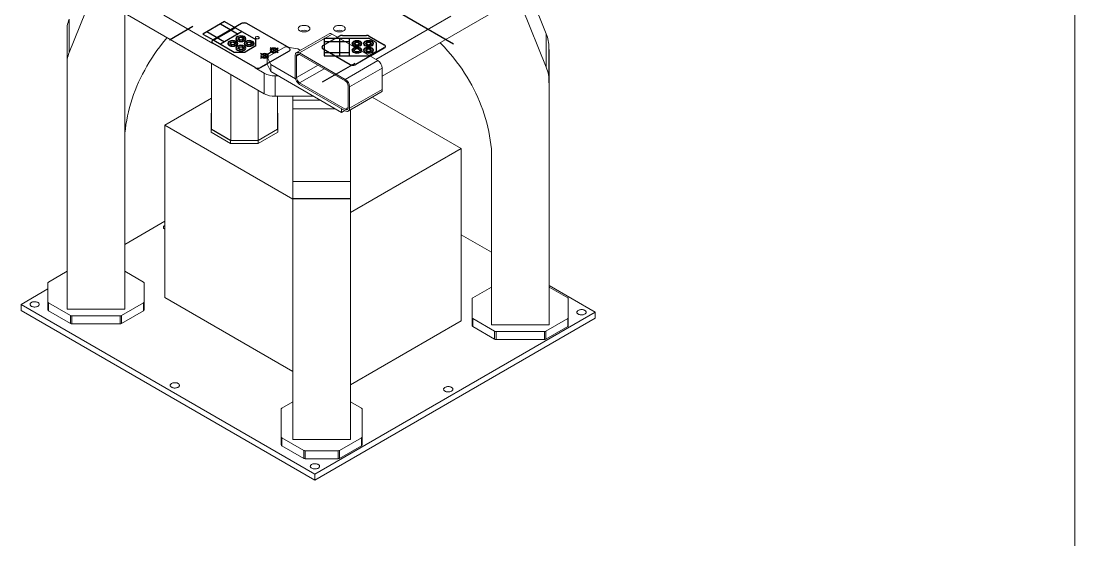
# Model space of a CAD drawing. Header units: millimetres. Extents: x 419 to 13500, y 498 to 10404.
# Drawn here: x 10761 to 13500, y 6837 to 8183 of the extents above; entities that cross this region are included whole.
import ezdxf

# ---------------------------------------------------------------- set-up
doc = ezdxf.new("R2010")
doc.units = ezdxf.units.MM
doc.header["$LTSCALE"] = 50
doc.linetypes.add('CENTERX2', pattern=[20.32, 12.7, -2.54, 2.54, -2.54])

msp = doc.modelspace()

# ---------------------------------------------------------------- linework, layer by layer
at = {"color": 8, "linetype": 'Continuous', "lineweight": 0}
msp.add_line((13500, 497.9), (13500, 10403.9), dxfattribs=at)
at = {"color": 7, "linetype": 'CENTERX2'}
for p, q in [((11885.3, 8123.6), (11128.7, 8560.4)), ((11867.6, 8550.2), (11146.4, 8133.8)), ((11289.9, 8182.4), (11233.4, 8149.7)), ((11318.2, 8166), (11261.6, 8133.4)), ((11318.2, 8166), (11261.6, 8133.4)), ((11279.3, 8176.2), (11325.3, 8149.7)), ((11289.9, 8182.4), (11318.2, 8166)), ((11318.2, 8166), (11371.2, 8135.4)), ((11233.4, 8149.7), (11261.6, 8133.4)), ((11244, 8155.8), (11289.9, 8129.3)), ((11335.9, 8155.8), (11279.3, 8123.2)), ((11326.6, 8140.8), (11324.5, 8136.2)), ((11330.2, 8132.9), (11324.5, 8136.2)), ((11326.6, 8140.8), (11334.5, 8142)), ((11340.2, 8138.7), (11334.5, 8142)), ((11340.2, 8138.7), (11338.1, 8134.1)), ((11371.2, 8119.1), (11371.2, 8135.4)), ((11549, 8139.2), (11549, 8093.1)), ((11549, 8139.2), (11589, 8139.2)), ((11589, 8139.2), (11664, 8139.2)), ((11589, 8139.2), (11589, 8093.1)), ((11589, 8139.2), (11589, 8093.1)), ((11614, 8139.2), (11614, 8093.1)), ((11684, 8127.7), (11664, 8139.2)), ((11261.6, 8133.4), (11314.7, 8102.8)), ((11305.4, 8128.5), (11303.3, 8124)), ((11309, 8120.7), (11303.3, 8124)), ((11305.4, 8128.5), (11313.2, 8129.8)), ((11316.9, 8121.9), (11309, 8120.7)), ((11319, 8126.4), (11313.2, 8129.8)), ((11319, 8126.4), (11316.9, 8121.9)), ((11326.6, 8116.3), (11324.5, 8111.8)), ((11330.2, 8108.4), (11324.5, 8111.8)), ((11326.6, 8116.3), (11334.5, 8117.5)), ((11338.1, 8134.1), (11330.2, 8132.9)), ((11338.1, 8109.6), (11330.2, 8108.4)), ((11340.2, 8114.2), (11334.5, 8117.5)), ((11340.2, 8114.2), (11338.1, 8109.6)), ((11371.2, 8119.1), (11343, 8102.8)), ((11347.8, 8128.5), (11345.7, 8124)), ((11351.5, 8120.7), (11345.7, 8124)), ((11347.8, 8128.5), (11355.7, 8129.8)), ((11359.3, 8121.9), (11351.5, 8120.7)), ((11361.4, 8126.4), (11355.7, 8129.8)), ((11361.4, 8126.4), (11359.3, 8121.9)), ((11383.3, 8086.8), (11429.2, 8113.4)), ((11429.2, 8101.1), (11408, 8113.4)), ((11549, 8130.6), (11614, 8130.6)), ((11625.8, 8124.8), (11629.9, 8128.9)), ((11625.8, 8124.8), (11629.9, 8120.7)), ((11625.8, 8107.5), (11629.9, 8111.6)), ((11625.8, 8107.5), (11629.9, 8103.4)), ((11638.1, 8128.9), (11629.9, 8128.9)), ((11638.1, 8120.7), (11629.9, 8120.7)), ((11638.1, 8111.6), (11629.9, 8111.6)), ((11638.1, 8128.9), (11642.1, 8124.8)), ((11642.1, 8124.8), (11638.1, 8120.7)), ((11638.1, 8111.6), (11642.1, 8107.5)), ((11642.1, 8107.5), (11638.1, 8103.4)), ((11655.8, 8124.8), (11659.9, 8128.9)), ((11655.8, 8124.8), (11659.9, 8120.7)), ((11655.8, 8107.5), (11659.9, 8111.6)), ((11655.8, 8107.5), (11659.9, 8103.4)), ((11668.1, 8128.9), (11659.9, 8128.9)), ((11668.1, 8120.7), (11659.9, 8120.7)), ((11668.1, 8111.6), (11659.9, 8111.6)), ((11668.1, 8128.9), (11672.1, 8124.8)), ((11672.1, 8124.8), (11668.1, 8120.7)), ((11668.1, 8111.6), (11672.1, 8107.5)), ((11672.1, 8107.5), (11668.1, 8103.4)), ((11684, 8127.7), (11684, 8104.6)), ((11314.7, 8102.8), (11343, 8102.8)), ((11404.5, 8086.8), (11383.3, 8099.1)), ((11549, 8101.7), (11614, 8101.7)), ((11549, 8093.1), (11589, 8093.1)), ((11589, 8093.1), (11664, 8093.1)), ((11638.1, 8103.4), (11629.9, 8103.4)), ((11668.1, 8103.4), (11659.9, 8103.4)), ((11664, 8093.1), (11684, 8104.6))]:
    msp.add_line(p, q, dxfattribs=at)
at = {"color": 7, "linetype": 'Continuous', "lineweight": 15}
for p, q in [((12125.9, 8150.3), (12074.7, 8276.7)), ((10886.1, 8102), (10947.9, 8254.4)), ((10998.9, 8222.1), (11392.8, 7994.8)), ((11699.7, 8040.1), (12015.1, 8222.1)), ((11132.2, 8198.3), (11259.5, 8124.8)), ((11683.4, 8083.8), (11878.2, 8196.2)), ((12125.9, 8063.8), (12064.1, 8216.1)), ((10880.8, 8084.2), (10880.8, 8170.7)), ((10880.8, 8170.7), (10880.8, 7522.2)), ((10886.1, 8188.6), (10886.1, 8102)), ((11333.8, 8176.7), (11259.5, 8133.8)), ((11454.4, 8115.2), (11347.9, 8176.7)), ((11561.6, 8150.3), (11476.7, 8101.3)), ((11569.6, 8149.5), (11484.7, 8100.5)), ((11569.6, 8149.5), (11688.4, 8080.9)), ((11588.9, 8144.3), (11583.7, 8141.3)), ((11596, 8146), (11658.4, 8146)), ((11665.5, 8144.3), (11705, 8121.5)), ((12125.9, 8063.8), (12125.9, 8150.3)), ((11256.6, 8129.7), (11256.6, 8128.9)), ((11259.5, 8125.6), (11259.5, 8124.8)), ((11369.1, 8062.4), (11259.5, 8125.6)), ((11400.8, 8089.6), (11447, 8116.3)), ((11480.5, 8111.1), (11447, 8116.3)), ((11480.5, 8111.1), (11487.1, 8107.3)), ((11705, 8113.4), (11668.6, 8092.4)), ((11705, 8112.6), (11669.3, 8092)), ((11705, 8113.4), (11705, 8112.6)), ((11707.9, 8116.6), (11707.9, 8117.5)), ((12133.1, 8027.5), (12133.1, 8114)), ((12133.1, 8109.6), (12133.3, 8109.6)), ((12133.3, 8109.6), (12133.3, 8023)), ((10880.8, 8084.2), (10880.8, 7435.6)), ((11400.8, 8089.6), (11409.8, 8070.3)), ((11400.8, 8071.7), (11400.8, 8089.6)), ((11473.4, 8038.5), (11473.4, 8094)), ((11477, 8036.4), (11477, 8092)), ((11484.7, 8100.5), (11603.5, 8032)), ((11484.7, 8096.5), (11603.5, 8027.9)), ((11688.4, 8080.9), (11603.5, 8032)), ((11255.5, 7902.6), (11255.5, 8074)), ((11369.1, 8062.4), (11369.1, 8061.5)), ((11369.1, 8061.5), (11392.8, 8047.9)), ((11400.8, 8072.5), (11383.3, 8062.4)), ((11400.8, 8071.7), (11383.3, 8061.5)), ((11383.3, 8062.4), (11383.3, 8061.5)), ((11409.8, 8052.4), (11400.8, 8071.7)), ((11474.2, 8033.1), (11409.8, 8070.3)), ((11409.8, 8070.3), (11409.8, 8052.4)), ((11699.7, 8061.3), (11614.8, 8012.4)), ((11699.7, 8061.3), (11699.7, 8005.8)), ((11305.9, 7873.5), (11305.9, 8044.9)), ((11392.8, 8047.9), (11392.8, 7994.8)), ((11593.6, 7946.2), (11409.8, 8052.4)), ((11421.1, 8041.1), (11429.3, 8041.1)), ((11421.1, 8041.1), (11421.1, 7988)), ((11377.2, 7873.5), (11377.2, 8003.8)), ((11603.5, 7954.4), (11484.7, 8023)), ((11603.5, 7950.3), (11484.7, 8018.9)), ((11611.3, 8014.4), (11611.3, 7958.9)), ((11611.5, 7949.5), (11696.4, 7998.5)), ((11614.8, 8012.4), (11614.8, 7956.8)), ((11699.7, 8005.8), (11614.8, 7956.8)), ((12133.3, 8023), (12133, 8023)), ((12133.3, 8023), (12133.3, 7394.7)), ((11255.5, 7983), (11134.6, 7913.2)), ((11421.1, 7988), (11467.4, 7988)), ((11427.5, 7902.6), (11427.5, 7988)), ((11467.4, 7988), (11521.2, 7988)), ((11467.4, 7988), (11467.4, 7978)), ((11467.4, 7955.2), (11467.4, 7978)), ((11904.7, 7852.3), (11673.9, 7985.5)), ((11254.8, 7943.9), (11255.5, 7944.4)), ((11254.8, 7902.4), (11254.8, 7943.9)), ((11427.5, 7944.4), (11428.3, 7943.9)), ((11428.3, 7943.9), (11428.3, 7902.4)), ((11467.4, 7767.1), (11467.4, 7955.2)), ((11593.6, 7946.2), (11593.6, 7956)), ((11602.1, 7951.1), (11593.6, 7946.2)), ((11617.4, 7767.1), (11617.4, 7952.9)), ((11030.8, 7891.9), (11030.8, 7435.6)), ((11134.6, 7913.2), (11467.4, 7721.1)), ((11134.6, 7913.2), (11134.6, 7466)), ((11305.6, 7873.1), (11254.8, 7902.4)), ((11254.8, 7894.5), (11254.8, 7902.4)), ((11305.6, 7865.1), (11254.8, 7894.5)), ((11305.9, 7873.5), (11255.5, 7902.6)), ((11427.5, 7902.6), (11377.2, 7873.5)), ((11428.3, 7902.4), (11377.5, 7873.1)), ((11428.3, 7894.5), (11377.5, 7865.1)), ((11428.3, 7894.5), (11428.3, 7902.4)), ((11377.5, 7873.1), (11305.6, 7873.1)), ((11305.6, 7865.1), (11305.6, 7873.1)), ((11377.5, 7865.1), (11305.6, 7865.1)), ((11377.2, 7873.5), (11305.9, 7873.5)), ((11377.5, 7865.1), (11377.5, 7873.1)), ((11617.4, 7686.4), (11904.7, 7852.3)), ((11904.7, 7852.3), (11904.7, 7405.1)), ((11983.3, 7851.6), (11983.3, 7394.7)), ((11983.3, 7851.6), (11983.3, 7481.3)), ((11467.4, 7767.1), (11617.4, 7767.1)), ((11467.4, 7722.3), (11467.4, 7767.1)), ((11467.4, 7722.3), (11617.4, 7722.3)), ((11467.4, 7721.8), (11467.4, 7722.3)), ((11617.4, 7721.8), (11467.4, 7721.8)), ((11467.4, 7721.8), (11467.4, 7096.9)), ((11617.4, 7721.8), (11617.4, 7722.3)), ((11617.4, 7721.8), (11617.4, 7096.9)), ((11134.6, 7663.6), (11030.8, 7603.6)), ((11617.4, 7640), (11617.4, 7639.8)), ((11617.4, 7639.8), (11617.4, 7183.5)), ((11983.3, 7583.2), (11904.7, 7628.6)), ((10880.8, 7533.7), (10832.2, 7505.7)), ((11079.2, 7505.7), (11030.8, 7533.7)), ((10880.8, 7522.2), (10880.8, 7435.6)), ((10830.8, 7488.2), (10761, 7447.9)), ((10830.8, 7503.6), (10830.8, 7454.1)), ((11080.7, 7454.1), (11080.7, 7503.6)), ((11983.3, 7492.9), (11934.8, 7464.9)), ((11983.3, 7481.3), (11983.3, 7394.7)), ((12253, 7427.5), (12133.3, 7496.6)), ((12181.8, 7464.9), (12133.3, 7492.9)), ((10830.8, 7454.1), (10830.8, 7433.4)), ((10832.2, 7452), (10889.3, 7419.1)), ((10832.2, 7452), (10832.2, 7431.3)), ((11022.2, 7419.1), (11079.2, 7452)), ((11079.2, 7452), (11079.2, 7431.3)), ((11080.7, 7454.1), (11080.7, 7433.4)), ((11134.6, 7466), (11467.4, 7274)), ((11933.3, 7462.8), (11933.3, 7413.3)), ((12183.3, 7413.3), (12183.3, 7462.8)), ((10761, 7447.9), (10761, 7432.4)), ((10761, 7447.9), (11524.7, 7007.1)), ((10761, 7432.4), (11524.7, 6991.5)), ((10832.2, 7431.3), (10889.3, 7398.4)), ((10880.8, 7435.6), (11030.8, 7435.6)), ((11022.2, 7398.4), (11079.2, 7431.3)), ((11524.7, 7007.1), (12253, 7427.5)), ((12253, 7427.5), (12253, 7412)), ((10889.3, 7419.1), (10889.3, 7398.4)), ((10892.9, 7418.3), (11018.6, 7418.3)), ((10892.9, 7418.3), (10892.9, 7397.5)), ((10892.9, 7397.5), (11018.6, 7397.5)), ((11018.6, 7418.3), (11018.6, 7397.5)), ((11022.2, 7419.1), (11022.2, 7398.4)), ((11524.7, 6991.5), (12253, 7412)), ((11617.4, 7239.2), (11904.7, 7405.1)), ((11933.3, 7413.3), (11933.3, 7392.5)), ((11934.8, 7411.2), (11991.8, 7378.3)), ((11934.8, 7411.2), (11934.8, 7390.5)), ((12124.7, 7378.3), (12181.8, 7411.2)), ((12181.8, 7411.2), (12181.8, 7390.5)), ((12183.3, 7413.3), (12183.3, 7392.5)), ((11934.8, 7390.5), (11991.8, 7357.5)), ((11983.3, 7394.7), (12133.3, 7394.7)), ((11991.8, 7378.3), (11991.8, 7357.5)), ((11995.4, 7377.4), (12121.1, 7377.4)), ((11995.4, 7377.4), (11995.4, 7356.7)), ((12121.1, 7377.4), (12121.1, 7356.7)), ((12124.7, 7357.5), (12181.8, 7390.5)), ((12124.7, 7378.3), (12124.7, 7357.5)), ((11995.4, 7356.7), (12121.1, 7356.7)), ((11437.4, 7176.5), (11437.4, 7103.9)), ((11437.4, 7176.5), (11437.4, 7155.8)), ((11467.4, 7195), (11438.8, 7178.6)), ((11645.9, 7178.6), (11617.4, 7195)), ((11617.4, 7096.9), (11617.4, 7183.5)), ((11647.4, 7103.9), (11647.4, 7176.5)), ((11437.4, 7155.8), (11437.4, 7083.2)), ((11437.4, 7103.9), (11437.4, 7083.2)), ((11438.8, 7101.8), (11495.9, 7068.9)), ((11438.8, 7101.8), (11438.8, 7081.1)), ((11467.4, 7096.9), (11617.4, 7096.9)), ((11588.8, 7068.9), (11645.9, 7101.8)), ((11645.9, 7101.8), (11645.9, 7081.1)), ((11647.4, 7103.9), (11647.4, 7083.2)), ((11438.8, 7081.1), (11495.9, 7048.2)), ((11495.9, 7068.9), (11495.9, 7048.2)), ((11499.5, 7068.1), (11585.3, 7068.1)), ((11499.5, 7068.1), (11499.5, 7047.3)), ((11585.3, 7068.1), (11585.3, 7047.3)), ((11588.8, 7048.2), (11645.9, 7081.1)), ((11588.8, 7068.9), (11588.8, 7048.2)), ((11499.5, 7047.3), (11585.3, 7047.3)), ((11524.7, 7007.1), (11524.7, 6991.5))]:
    msp.add_line(p, q, dxfattribs=at)
at = {"color": 8, "linetype": 'Continuous', "lineweight": 15}
for p, q in [((11030.8, 8203.8), (11030.8, 7891.9)), ((11484.7, 8096.5), (11477, 8092)), ((11532.8, 8068.7), (11477, 8036.4)), ((11548.4, 8059.7), (11484.7, 8023)), ((11538.6, 7978), (11467.4, 7978)), ((11467.4, 7955.2), (11578.1, 7955.2)), ((11611.3, 7958.9), (11603.5, 7954.4))]:
    msp.add_line(p, q, dxfattribs=at)
at = {"color": 7, "linetype": 'Continuous'}
for p, q in [((11333.8, 8176.7), (11259.5, 8133.8)), ((11457.5, 8113.4), (11347.9, 8176.7)), ((11588.9, 8144.3), (11545.9, 8119.5)), ((11596, 8146), (11658.4, 8146)), ((11665.5, 8144.3), (11705, 8121.5)), ((11369.1, 8062.4), (11259.5, 8125.6)), ((11545.9, 8111.3), (11616.6, 8070.5)), ((11705, 8113.4), (11630.7, 8070.5)), ((11457.5, 8105.2), (11383.3, 8062.4)), ((11544.1, 8025.4), (11629, 8074.4))]:
    msp.add_line(p, q, dxfattribs=at)
at = {"color": 7, "linetype": 'Continuous', "flags": 128}
for points in [[(11347.9, 8176.7), (11346.4, 8177.4), (11344.7, 8177.9), (11342.8, 8178.2), (11340.8, 8178.3), (11338.9, 8178.2), (11337, 8177.9), (11335.3, 8177.4), (11333.8, 8176.7)], [(11596, 8146), (11595, 8146), (11594, 8145.9), (11593.1, 8145.8), (11592.2, 8145.6), (11591.3, 8145.4), (11590.4, 8145.1), (11589.7, 8144.7), (11588.9, 8144.3)], [(11665.5, 8144.3), (11664.8, 8144.7), (11664, 8145.1), (11663.1, 8145.4), (11662.3, 8145.6), (11661.3, 8145.8), (11660.4, 8145.9), (11659.4, 8146), (11658.4, 8146)], [(11259.5, 8133.8), (11258.3, 8132.9), (11257.3, 8131.9), (11256.8, 8130.8), (11256.6, 8129.7), (11256.8, 8128.6), (11257.3, 8127.5), (11258.3, 8126.5), (11259.5, 8125.6)], [(11425.7, 8111.3), (11422.4, 8112.6), (11418.6, 8113), (11414.8, 8112.6), (11411.5, 8111.3), (11409.4, 8109.5), (11408.6, 8107.3), (11409.4, 8105), (11411.5, 8103.2), (11414.8, 8101.9), (11418.6, 8101.5), (11422.4, 8101.9), (11425.7, 8103.2), (11427.9, 8105), (11428.6, 8107.3), (11427.9, 8109.5), (11425.7, 8111.3)], [(11424.3, 8110.5), (11421.7, 8111.5), (11418.6, 8111.9), (11415.5, 8111.5), (11413, 8110.5), (11411.2, 8109), (11410.6, 8107.3), (11411.2, 8105.5), (11413, 8104), (11415.5, 8103), (11418.6, 8102.6), (11421.7, 8103), (11424.3, 8104), (11426, 8105.5), (11426.6, 8107.3), (11426, 8109), (11424.3, 8110.5)], [(11457.5, 8105.2), (11458.7, 8106.1), (11459.7, 8107.1), (11460.2, 8108.2), (11460.4, 8109.3), (11460.2, 8110.4), (11459.7, 8111.5), (11458.7, 8112.5), (11457.5, 8113.4)], [(11545.9, 8119.5), (11544.7, 8118.6), (11543.7, 8117.6), (11543.2, 8116.5), (11543, 8115.4), (11543.2, 8114.3), (11543.7, 8113.2), (11544.7, 8112.2), (11545.9, 8111.3)], [(11705, 8113.4), (11706.2, 8114.3), (11707.2, 8115.3), (11707.7, 8116.3), (11707.9, 8117.5), (11707.7, 8118.6), (11707.2, 8119.7), (11706.2, 8120.7), (11705, 8121.5)], [(11400.9, 8097.1), (11397.7, 8098.3), (11393.9, 8098.7), (11390, 8098.3), (11386.8, 8097.1), (11384.6, 8095.2), (11383.9, 8093), (11384.6, 8090.8), (11386.8, 8088.9), (11390, 8087.6), (11393.9, 8087.2), (11397.7, 8087.6), (11400.9, 8088.9), (11403.1, 8090.8), (11403.9, 8093), (11403.1, 8095.2), (11400.9, 8097.1)], [(11399.5, 8096.2), (11396.9, 8097.2), (11393.9, 8097.6), (11390.8, 8097.2), (11388.2, 8096.2), (11386.5, 8094.7), (11385.9, 8093), (11386.5, 8091.2), (11388.2, 8089.7), (11390.8, 8088.7), (11393.9, 8088.4), (11396.9, 8088.7), (11399.5, 8089.7), (11401.3, 8091.2), (11401.9, 8093), (11401.3, 8094.7), (11399.5, 8096.2)], [(11369.1, 8062.4), (11370.6, 8061.6), (11372.4, 8061.1), (11374.2, 8060.8), (11376.2, 8060.7), (11378.1, 8060.8), (11380, 8061.1), (11381.7, 8061.6), (11383.3, 8062.4)], [(11616.6, 8070.5), (11618.1, 8069.8), (11619.8, 8069.3), (11621.7, 8068.9), (11623.7, 8068.8), (11625.6, 8068.9), (11627.5, 8069.3), (11629.2, 8069.8), (11630.7, 8070.5)]]:
    msp.add_lwpolyline(points, dxfattribs=at)
at = {"color": 7, "linetype": 'Continuous', "lineweight": 15, "flags": 128}
for points in [[(11485.8, 8169.7), (11484.4, 8168.8), (11483.2, 8167.7), (11482.3, 8166.6), (11481.7, 8165.4), (11481.4, 8164.2), (11481.4, 8163), (11481.7, 8161.7), (11482.3, 8160.6), (11483.2, 8159.4), (11484.4, 8158.4), (11485.8, 8157.5), (11487.4, 8156.7), (11489.2, 8156), (11491.2, 8155.5), (11493.2, 8155.1), (11495.3, 8155), (11497.5, 8155), (11499.6, 8155.1), (11501.6, 8155.5), (11503.6, 8156), (11505.4, 8156.7), (11507, 8157.5), (11508.4, 8158.4), (11509.6, 8159.4), (11510.5, 8160.6), (11511.1, 8161.7), (11511.4, 8163), (11511.4, 8164.2), (11511.1, 8165.4), (11510.5, 8166.6), (11509.6, 8167.7), (11508.4, 8168.8), (11507, 8169.7), (11505.4, 8170.5), (11503.6, 8171.2), (11501.6, 8171.7), (11499.6, 8172), (11497.5, 8172.2), (11495.3, 8172.2), (11493.2, 8172), (11491.2, 8171.7), (11489.2, 8171.2), (11487.4, 8170.5), (11485.8, 8169.7)], [(11577.7, 8169.7), (11576.3, 8168.8), (11575.2, 8167.7), (11574.3, 8166.6), (11573.7, 8165.4), (11573.4, 8164.2), (11573.4, 8163), (11573.7, 8161.7), (11574.3, 8160.6), (11575.2, 8159.4), (11576.3, 8158.4), (11577.7, 8157.5), (11579.3, 8156.7), (11581.1, 8156), (11583.1, 8155.5), (11585.1, 8155.1), (11587.3, 8155), (11589.4, 8155), (11591.5, 8155.1), (11593.6, 8155.5), (11595.5, 8156), (11597.3, 8156.7), (11598.9, 8157.5), (11600.3, 8158.4), (11601.5, 8159.4), (11602.4, 8160.6), (11603, 8161.7), (11603.3, 8163), (11603.3, 8164.2), (11603, 8165.4), (11602.4, 8166.6), (11601.5, 8167.7), (11600.3, 8168.8), (11598.9, 8169.7), (11597.3, 8170.5), (11595.5, 8171.2), (11593.6, 8171.7), (11591.5, 8172), (11589.4, 8172.2), (11587.3, 8172.2), (11585.1, 8172), (11583.1, 8171.7), (11581.1, 8171.2), (11579.3, 8170.5), (11577.7, 8169.7)], [(11140.7, 8140.3), (11136.6, 8135.4), (11128.9, 8126), (11121.4, 8116.4), (11114.2, 8106.7), (11107.2, 8096.8), (11100.6, 8086.8), (11094.2, 8076.7), (11088.1, 8066.5), (11082.3, 8056.2), (11076.7, 8045.8), (11071.5, 8035.3), (11066.6, 8024.6), (11061.9, 8013.9), (11057.5, 8003.1), (11053.5, 7992.3), (11049.7, 7981.3), (11046.3, 7970.3), (11043.1, 7959.2), (11040.3, 7948.1), (11037.8, 7936.9), (11035.5, 7925.7), (11033.6, 7914.5), (11032, 7903.2), (11030.8, 7891.9)], [(11328.7, 8139.5), (11328, 8139), (11327.4, 8138.3), (11327.3, 8137.6), (11327.4, 8136.8), (11327.8, 8136.1), (11328.5, 8135.5), (11329.5, 8135), (11330.6, 8134.7), (11331.9, 8134.5), (11333.1, 8134.6), (11334.4, 8134.8), (11335.5, 8135.1), (11336.4, 8135.7), (11337, 8136.3), (11337.4, 8137), (11337.4, 8137.7), (11337.1, 8138.5), (11336.6, 8139.1), (11335.7, 8139.7), (11334.7, 8140.1), (11333.5, 8140.3), (11332.2, 8140.4), (11330.9, 8140.3), (11329.8, 8140), (11328.7, 8139.5)], [(11371.3, 8142.2), (11370.6, 8141.6), (11370.1, 8140.9), (11369.9, 8140.2), (11370, 8139.4), (11370.4, 8138.7), (11371.1, 8138.1), (11372.1, 8137.6), (11373.2, 8137.3), (11374.5, 8137.1), (11375.8, 8137.2), (11377, 8137.4), (11378.1, 8137.7), (11379, 8138.3), (11379.6, 8138.9), (11380, 8139.6), (11380, 8140.4), (11379.8, 8141.1), (11379.2, 8141.7), (11378.3, 8142.3), (11377.3, 8142.7), (11376.1, 8142.9), (11374.8, 8143), (11373.5, 8142.9), (11372.4, 8142.6), (11371.3, 8142.2)], [(11259.5, 8133.8), (11258.4, 8133), (11257.5, 8132.1), (11256.9, 8131.2), (11256.6, 8130.2), (11256.6, 8129.2), (11256.9, 8128.2), (11257.5, 8127.3), (11258.4, 8126.4), (11259.5, 8125.6)], [(11307.5, 8127.3), (11306.7, 8126.7), (11306.2, 8126), (11306, 8125.3), (11306.2, 8124.6), (11306.6, 8123.9), (11307.3, 8123.3), (11308.3, 8122.8), (11309.4, 8122.4), (11310.7, 8122.3), (11311.9, 8122.3), (11313.2, 8122.5), (11314.3, 8122.9), (11315.2, 8123.4), (11315.8, 8124), (11316.2, 8124.8), (11316.2, 8125.5), (11315.9, 8126.2), (11315.4, 8126.9), (11314.5, 8127.4), (11313.4, 8127.8), (11312.2, 8128.1), (11311, 8128.2), (11309.7, 8128), (11308.5, 8127.8), (11307.5, 8127.3)], [(11328.7, 8115.1), (11328, 8114.5), (11327.4, 8113.8), (11327.3, 8113.1), (11327.4, 8112.3), (11327.8, 8111.6), (11328.5, 8111), (11329.5, 8110.5), (11330.6, 8110.2), (11331.9, 8110), (11333.1, 8110.1), (11334.4, 8110.3), (11335.5, 8110.6), (11336.4, 8111.2), (11337, 8111.8), (11337.4, 8112.5), (11337.4, 8113.2), (11337.1, 8114), (11336.6, 8114.6), (11335.7, 8115.2), (11334.7, 8115.6), (11333.5, 8115.8), (11332.2, 8115.9), (11330.9, 8115.8), (11329.8, 8115.5), (11328.7, 8115.1)], [(11350, 8127.3), (11349.2, 8126.7), (11348.7, 8126), (11348.5, 8125.3), (11348.6, 8124.6), (11349, 8123.9), (11349.7, 8123.3), (11350.7, 8122.8), (11351.8, 8122.4), (11353.1, 8122.3), (11354.4, 8122.3), (11355.6, 8122.5), (11356.7, 8122.9), (11357.6, 8123.4), (11358.2, 8124), (11358.6, 8124.8), (11358.6, 8125.5), (11358.4, 8126.2), (11357.8, 8126.9), (11356.9, 8127.4), (11355.9, 8127.8), (11354.7, 8128.1), (11353.4, 8128.2), (11352.1, 8128), (11351, 8127.8), (11350, 8127.3)], [(11630.4, 8126.9), (11629.6, 8126.3), (11629.1, 8125.6), (11628.9, 8124.9), (11629, 8124.2), (11629.4, 8123.5), (11630.2, 8122.9), (11631.1, 8122.4), (11632.3, 8122), (11633.5, 8121.9), (11634.8, 8121.9), (11636, 8122.1), (11637.1, 8122.5), (11638, 8123), (11638.7, 8123.6), (11639, 8124.3), (11639.1, 8125.1), (11638.8, 8125.8), (11638.2, 8126.5), (11637.4, 8127), (11636.3, 8127.4), (11635.1, 8127.7), (11633.8, 8127.8), (11632.6, 8127.6), (11631.4, 8127.3), (11630.4, 8126.9)], [(11660.4, 8126.9), (11659.6, 8126.3), (11659.1, 8125.6), (11658.9, 8124.9), (11659, 8124.2), (11659.4, 8123.5), (11660.2, 8122.9), (11661.1, 8122.4), (11662.3, 8122), (11663.5, 8121.9), (11664.8, 8121.9), (11666, 8122.1), (11667.1, 8122.5), (11668, 8123), (11668.7, 8123.6), (11669, 8124.3), (11669.1, 8125.1), (11668.8, 8125.8), (11668.2, 8126.5), (11667.4, 8127), (11666.3, 8127.4), (11665.1, 8127.7), (11663.8, 8127.8), (11662.6, 8127.6), (11661.4, 8127.3), (11660.4, 8126.9)], [(11660.4, 8109.6), (11659.6, 8109), (11659.1, 8108.3), (11658.9, 8107.6), (11659, 8106.8), (11659.4, 8106.2), (11660.2, 8105.5), (11661.1, 8105.1), (11662.3, 8104.7), (11663.5, 8104.6), (11664.8, 8104.6), (11666, 8104.8), (11667.1, 8105.2), (11668, 8105.7), (11668.7, 8106.3), (11669, 8107), (11669.1, 8107.8), (11668.8, 8108.5), (11668.2, 8109.1), (11667.4, 8109.7), (11666.3, 8110.1), (11665.1, 8110.4), (11663.8, 8110.4), (11662.6, 8110.3), (11661.4, 8110), (11660.4, 8109.6)], [(11705, 8113.4), (11706.1, 8114.1), (11707, 8115), (11707.6, 8116), (11707.9, 8117), (11707.9, 8118), (11707.6, 8119), (11707, 8119.9), (11706.1, 8120.8), (11705, 8121.5)], [(11850.3, 8127), (11852.9, 8124.4), (11861.4, 8115.4), (11869.7, 8106.2), (11877.7, 8096.8), (11885.5, 8087.3), (11893, 8077.7), (11900.2, 8067.9), (11907.2, 8058), (11913.8, 8047.9), (11920.2, 8037.7), (11926.3, 8027.5), (11932.2, 8017.1), (11937.7, 8006.6), (11942.9, 7996), (11947.9, 7985.3), (11952.5, 7974.5), (11956.9, 7963.6), (11960.9, 7952.7), (11964.6, 7941.7), (11968, 7930.6), (11971.2, 7919.4), (11974, 7908.3), (11976.4, 7897), (11978.6, 7885.7), (11980.5, 7874.4), (11982, 7863), (11983.3, 7851.6)], [(11473.4, 8094), (11473.5, 8095.8), (11473.9, 8097.4), (11474.4, 8098.8), (11475.2, 8100), (11476.2, 8101), (11477.3, 8101.6), (11478.6, 8102), (11480, 8102.1), (11481.5, 8101.8), (11483.1, 8101.3), (11484.7, 8100.5)], [(11477, 8092), (11477.1, 8093.5), (11477.4, 8094.8), (11478, 8095.9), (11478.8, 8096.7), (11479.7, 8097.2), (11480.8, 8097.5), (11482.1, 8097.4), (11483.4, 8097.1), (11484.7, 8096.5)], [(11611.3, 7958.9), (11611.2, 7957.4), (11610.8, 7956.1), (11610.3, 7955), (11609.5, 7954.2), (11608.5, 7953.6), (11607.4, 7953.3), (11606.2, 7953.4), (11604.9, 7953.7), (11603.5, 7954.4)], [(11614.8, 7956.8), (11614.7, 7955), (11614.4, 7953.4), (11613.8, 7952), (11613, 7950.8), (11612.1, 7949.9), (11610.9, 7949.2), (11609.6, 7948.8), (11608.2, 7948.8), (11606.7, 7949), (11605.1, 7949.5), (11603.5, 7950.3)], [(11617.4, 7952.9), (11617.4, 7944), (11617.4, 7930.1), (11617.4, 7916.2), (11617.4, 7902.4), (11617.4, 7888.5), (11617.4, 7874.7), (11617.4, 7861), (11617.4, 7847.3), (11617.4, 7833.6), (11617.4, 7820), (11617.4, 7806.5), (11617.4, 7793.1), (11617.4, 7779.7), (11617.4, 7766.4), (11617.4, 7753.2), (11617.4, 7740.2), (11617.4, 7727.2), (11617.4, 7714.3), (11617.4, 7701.6), (11617.4, 7689), (11617.4, 7676.5), (11617.4, 7664.2), (11617.4, 7652), (11617.4, 7640)], [(11617.4, 7722.3), (11617.4, 7727.4), (11617.4, 7732.6), (11617.4, 7738.1), (11617.4, 7743.6), (11617.4, 7749.3), (11617.4, 7755.2), (11617.4, 7761.1), (11617.4, 7767.1)], [(11134.6, 7653), (11134.4, 7652.8), (11133.1, 7652), (11132.1, 7651), (11131.4, 7650), (11131, 7648.9), (11130.8, 7647.8), (11131, 7646.7), (11131.5, 7645.6), (11132.3, 7644.6), (11133.4, 7643.7), (11134.6, 7642.9)], [(10787.9, 7452.8), (10786.6, 7452), (10785.6, 7451), (10784.9, 7450), (10784.5, 7448.9), (10784.4, 7447.8), (10784.6, 7446.7), (10785.1, 7445.6), (10785.8, 7444.6), (10786.9, 7443.6), (10788.2, 7442.8), (10789.7, 7442.1), (10791.4, 7441.6), (10793.3, 7441.2), (10795.2, 7441), (10797.1, 7441), (10799, 7441.2), (10800.8, 7441.5), (10802.6, 7442), (10804.1, 7442.6), (10805.5, 7443.4), (10806.6, 7444.3), (10807.5, 7445.3), (10808.1, 7446.4), (10808.3, 7447.5), (10808.3, 7448.6), (10808, 7449.7), (10807.3, 7450.8), (10806.4, 7451.7), (10805.2, 7452.6), (10803.8, 7453.4), (10802.2, 7454), (10800.4, 7454.4), (10798.5, 7454.7), (10796.6, 7454.8), (10794.7, 7454.8), (10792.8, 7454.5), (10791, 7454.1), (10789.3, 7453.5), (10787.9, 7452.8)], [(12209.2, 7432.4), (12207.9, 7431.6), (12206.9, 7430.6), (12206.2, 7429.6), (12205.8, 7428.5), (12205.6, 7427.4), (12205.8, 7426.3), (12206.3, 7425.2), (12207.1, 7424.2), (12208.2, 7423.2), (12209.5, 7422.4), (12211, 7421.7), (12212.7, 7421.2), (12214.5, 7420.8), (12216.4, 7420.6), (12218.4, 7420.6), (12220.3, 7420.8), (12222.1, 7421.1), (12223.9, 7421.6), (12225.4, 7422.2), (12226.8, 7423), (12227.9, 7423.9), (12228.8, 7424.9), (12229.4, 7426), (12229.6, 7427.1), (12229.6, 7428.2), (12229.2, 7429.3), (12228.6, 7430.4), (12227.7, 7431.3), (12226.5, 7432.2), (12225, 7433), (12223.4, 7433.6), (12221.7, 7434), (12219.8, 7434.3), (12217.9, 7434.4), (12216, 7434.4), (12214.1, 7434.1), (12212.3, 7433.7), (12210.6, 7433.1), (12209.2, 7432.4)], [(11152, 7242.6), (11150.8, 7241.7), (11149.8, 7240.8), (11149.1, 7239.8), (11148.6, 7238.7), (11148.5, 7237.6), (11148.7, 7236.4), (11149.2, 7235.4), (11150, 7234.4), (11151.1, 7233.4), (11152.4, 7232.6), (11153.9, 7231.9), (11155.6, 7231.4), (11157.4, 7231), (11159.3, 7230.8), (11161.2, 7230.8), (11163.2, 7230.9), (11165, 7231.3), (11166.7, 7231.8), (11168.3, 7232.4), (11169.7, 7233.2), (11170.8, 7234.1), (11171.7, 7235.1), (11172.2, 7236.2), (11172.5, 7237.3), (11172.5, 7238.4), (11172.1, 7239.5), (11171.5, 7240.5), (11170.5, 7241.5), (11169.3, 7242.4), (11167.9, 7243.1), (11166.3, 7243.8), (11164.5, 7244.2), (11162.7, 7244.5), (11160.8, 7244.6), (11158.8, 7244.6), (11157, 7244.3), (11155.2, 7243.9), (11153.5, 7243.3), (11152, 7242.6)], [(11862.7, 7232.4), (11861.4, 7231.5), (11860.4, 7230.6), (11859.7, 7229.6), (11859.3, 7228.5), (11859.2, 7227.4), (11859.4, 7226.2), (11859.9, 7225.2), (11860.7, 7224.1), (11861.7, 7223.2), (11863, 7222.4), (11864.5, 7221.7), (11866.2, 7221.2), (11868.1, 7220.8), (11870, 7220.6), (11871.9, 7220.6), (11873.8, 7220.7), (11875.6, 7221.1), (11877.4, 7221.6), (11878.9, 7222.2), (11880.3, 7223), (11881.4, 7223.9), (11882.3, 7224.9), (11882.9, 7226), (11883.1, 7227.1), (11883.1, 7228.2), (11882.8, 7229.3), (11882.1, 7230.3), (11881.2, 7231.3), (11880, 7232.2), (11878.6, 7232.9), (11877, 7233.6), (11875.2, 7234), (11873.3, 7234.3), (11871.4, 7234.4), (11869.5, 7234.3), (11867.6, 7234.1), (11865.8, 7233.7), (11864.1, 7233.1), (11862.7, 7232.4)], [(11516.2, 7032.4), (11514.9, 7031.5), (11513.9, 7030.6), (11513.2, 7029.5), (11512.8, 7028.4), (11512.7, 7027.3), (11512.9, 7026.2), (11513.4, 7025.1), (11514.2, 7024.1), (11515.2, 7023.2), (11516.5, 7022.4), (11518.1, 7021.7), (11519.8, 7021.2), (11521.6, 7020.8), (11523.5, 7020.6), (11525.4, 7020.6), (11527.3, 7020.7), (11529.2, 7021), (11530.9, 7021.5), (11532.5, 7022.2), (11533.8, 7023), (11534.9, 7023.9), (11535.8, 7024.9), (11536.4, 7025.9), (11536.7, 7027.1), (11536.6, 7028.2), (11536.3, 7029.3), (11535.6, 7030.3), (11534.7, 7031.3), (11533.5, 7032.2), (11532.1, 7032.9), (11530.5, 7033.5), (11528.7, 7034), (11526.8, 7034.3), (11524.9, 7034.4), (11523, 7034.3), (11521.1, 7034.1), (11519.3, 7033.7), (11517.7, 7033.1), (11516.2, 7032.4)]]:
    msp.add_lwpolyline(points, dxfattribs=at)
at = {"color": 7, "linetype": 'CENTERX2', "flags": 128}
for points in [[(11341.5, 8142.8), (11337.3, 8144.4), (11332.3, 8145), (11327.4, 8144.4), (11323.2, 8142.8), (11320.3, 8140.3), (11319.3, 8137.5), (11320.3, 8134.6), (11323.2, 8132.2), (11327.4, 8130.5), (11332.3, 8130), (11337.3, 8130.5), (11341.5, 8132.2), (11344.4, 8134.6), (11345.3, 8137.5), (11344.4, 8140.3), (11341.5, 8142.8)], [(11340.8, 8142.4), (11336.9, 8143.9), (11332.3, 8144.4), (11327.8, 8143.9), (11323.9, 8142.4), (11321.3, 8140.1), (11320.3, 8137.5), (11321.3, 8134.8), (11323.9, 8132.6), (11327.8, 8131.1), (11332.3, 8130.5), (11336.9, 8131.1), (11340.8, 8132.6), (11343.4, 8134.8), (11344.3, 8137.5), (11343.4, 8140.1), (11340.8, 8142.4)], [(11320.3, 8130.5), (11316.1, 8132.2), (11311.1, 8132.7), (11306.2, 8132.2), (11301.9, 8130.5), (11299.1, 8128.1), (11298.1, 8125.2), (11299.1, 8122.3), (11301.9, 8119.9), (11306.2, 8118.3), (11311.1, 8117.7), (11316.1, 8118.3), (11320.3, 8119.9), (11323.1, 8122.3), (11324.1, 8125.2), (11323.1, 8128.1), (11320.3, 8130.5)], [(11319.6, 8130.1), (11315.7, 8131.6), (11311.1, 8132.1), (11306.5, 8131.6), (11302.6, 8130.1), (11300, 8127.9), (11299.1, 8125.2), (11300, 8122.6), (11302.6, 8120.3), (11306.5, 8118.8), (11311.1, 8118.3), (11315.7, 8118.8), (11319.6, 8120.3), (11322.2, 8122.6), (11323.1, 8125.2), (11322.2, 8127.9), (11319.6, 8130.1)], [(11341.5, 8118.3), (11337.3, 8119.9), (11332.3, 8120.5), (11327.4, 8119.9), (11323.2, 8118.3), (11320.3, 8115.8), (11319.3, 8113), (11320.3, 8110.1), (11323.2, 8107.7), (11327.4, 8106), (11332.3, 8105.5), (11337.3, 8106), (11341.5, 8107.7), (11344.4, 8110.1), (11345.3, 8113), (11344.4, 8115.8), (11341.5, 8118.3)], [(11340.8, 8117.9), (11336.9, 8119.4), (11332.3, 8119.9), (11327.8, 8119.4), (11323.9, 8117.9), (11321.3, 8115.6), (11320.3, 8113), (11321.3, 8110.3), (11323.9, 8108.1), (11327.8, 8106.6), (11332.3, 8106), (11336.9, 8106.6), (11340.8, 8108.1), (11343.4, 8110.3), (11344.3, 8113), (11343.4, 8115.6), (11340.8, 8117.9)], [(11362.8, 8130.5), (11358.5, 8132.2), (11353.6, 8132.7), (11348.6, 8132.2), (11344.4, 8130.5), (11341.6, 8128.1), (11340.6, 8125.2), (11341.6, 8122.3), (11344.4, 8119.9), (11348.6, 8118.3), (11353.6, 8117.7), (11358.5, 8118.3), (11362.8, 8119.9), (11365.6, 8122.3), (11366.6, 8125.2), (11365.6, 8128.1), (11362.8, 8130.5)], [(11362, 8130.1), (11358.2, 8131.6), (11353.6, 8132.1), (11349, 8131.6), (11345.1, 8130.1), (11342.5, 8127.9), (11341.6, 8125.2), (11342.5, 8122.6), (11345.1, 8120.3), (11349, 8118.8), (11353.6, 8118.3), (11358.2, 8118.8), (11362, 8120.3), (11364.6, 8122.6), (11365.6, 8125.2), (11364.6, 8127.9), (11362, 8130.1)], [(11643.2, 8130.1), (11639, 8131.7), (11634, 8132.3), (11629, 8131.7), (11624.8, 8130.1), (11622, 8127.7), (11621, 8124.8), (11622, 8121.9), (11624.8, 8119.5), (11629, 8117.9), (11634, 8117.3), (11639, 8117.9), (11643.2, 8119.5), (11646, 8121.9), (11647, 8124.8), (11646, 8127.7), (11643.2, 8130.1)], [(11643.2, 8112.8), (11639, 8114.4), (11634, 8115), (11629, 8114.4), (11624.8, 8112.8), (11622, 8110.4), (11621, 8107.5), (11622, 8104.6), (11624.8, 8102.2), (11629, 8100.6), (11634, 8100), (11639, 8100.6), (11643.2, 8102.2), (11646, 8104.6), (11647, 8107.5), (11646, 8110.4), (11643.2, 8112.8)], [(11642.5, 8129.7), (11638.6, 8131.2), (11634, 8131.7), (11629.4, 8131.2), (11625.5, 8129.7), (11622.9, 8127.5), (11622, 8124.8), (11622.9, 8122.2), (11625.5, 8119.9), (11629.4, 8118.4), (11634, 8117.9), (11638.6, 8118.4), (11642.5, 8119.9), (11645.1, 8122.2), (11646, 8124.8), (11645.1, 8127.5), (11642.5, 8129.7)], [(11642.5, 8112.4), (11638.6, 8113.9), (11634, 8114.4), (11629.4, 8113.9), (11625.5, 8112.4), (11622.9, 8110.1), (11622, 8107.5), (11622.9, 8104.8), (11625.5, 8102.6), (11629.4, 8101.1), (11634, 8100.6), (11638.6, 8101.1), (11642.5, 8102.6), (11645.1, 8104.8), (11646, 8107.5), (11645.1, 8110.1), (11642.5, 8112.4)], [(11673.2, 8130.1), (11669, 8131.7), (11664, 8132.3), (11659, 8131.7), (11654.8, 8130.1), (11652, 8127.7), (11651, 8124.8), (11652, 8121.9), (11654.8, 8119.5), (11659, 8117.9), (11664, 8117.3), (11669, 8117.9), (11673.2, 8119.5), (11676, 8121.9), (11677, 8124.8), (11676, 8127.7), (11673.2, 8130.1)], [(11673.2, 8112.8), (11669, 8114.4), (11664, 8115), (11659, 8114.4), (11654.8, 8112.8), (11652, 8110.4), (11651, 8107.5), (11652, 8104.6), (11654.8, 8102.2), (11659, 8100.6), (11664, 8100), (11669, 8100.6), (11673.2, 8102.2), (11676, 8104.6), (11677, 8107.5), (11676, 8110.4), (11673.2, 8112.8)], [(11672.5, 8129.7), (11668.6, 8131.2), (11664, 8131.7), (11659.4, 8131.2), (11655.5, 8129.7), (11652.9, 8127.5), (11652, 8124.8), (11652.9, 8122.2), (11655.5, 8119.9), (11659.4, 8118.4), (11664, 8117.9), (11668.6, 8118.4), (11672.5, 8119.9), (11675.1, 8122.2), (11676, 8124.8), (11675.1, 8127.5), (11672.5, 8129.7)], [(11672.5, 8112.4), (11668.6, 8113.9), (11664, 8114.4), (11659.4, 8113.9), (11655.5, 8112.4), (11652.9, 8110.1), (11652, 8107.5), (11652.9, 8104.8), (11655.5, 8102.6), (11659.4, 8101.1), (11664, 8100.6), (11668.6, 8101.1), (11672.5, 8102.6), (11675.1, 8104.8), (11676, 8107.5), (11675.1, 8110.1), (11672.5, 8112.4)]]:
    msp.add_lwpolyline(points, dxfattribs=at)
at = {"color": 7, "linetype": 'Continuous', "lineweight": 15}
for centre, radius, start, end in [((10977.3, 8151.5), 98.4, 157.8777, 168.7389), ((11340.8, 8163.1), 15.3, 62.4805, 117.5195), ((11496.4, 8135.9), 23.4, 65.0724, 114.9276), ((11496.4, 8141.1), 14.5, 76.196, 103.804), ((11564.9, 8143.1), 7.97, 54.0761, 114.6134), ((11588.3, 8135.9), 23.4, 65.0724, 114.9276), ((11588.3, 8141.1), 14.5, 76.196, 103.804), ((11595.7, 8131.6), 14.4, 88.8559, 118.0402), ((11658.7, 8131.6), 14.4, 61.9598, 91.1441), ((12036.8, 8113.9), 96.3, 0.0945, 22.2461), ((11261.6, 8129.4), 5.02, 185.6534, 245.6668), ((11703, 8117.1), 4.89, 293.4621, 355.2177), ((10977.3, 8064.9), 98.4, 157.8777, 168.7389), ((11675.2, 8060.3), 24.5, 2.4873, 57.5127), ((11376.2, 8075.9), 15.3, 242.4805, 297.5195), ((11376.2, 8075.1), 15.3, 242.4805, 297.5195), ((12037, 8027.3), 96.1, 357.3941, 22.2578), ((11420, 8099), 57.9, 242.0032, 271.1006), ((11497.9, 8039.5), 24.5, 182.4873, 237.5127), ((11493.8, 8037.2), 16.8, 182.4764, 237.5236), ((11590.4, 8011.3), 24.5, 2.4873, 57.5127), ((11594.5, 8013.7), 16.8, 2.4764, 57.5236), ((11691.8, 8005), 7.98, 305.3847, 5.9275), ((11420, 8045.9), 57.9, 242.0032, 271.1006), ((10833.3, 7503.4), 2.55, 114.3747, 174.3052), ((11078.2, 7503.4), 2.55, 5.6948, 65.6253), ((10833.3, 7454.4), 2.55, 185.6948, 245.6253), ((11078.2, 7454.4), 2.55, 294.3747, 354.3052), ((11935.8, 7462.6), 2.55, 114.3747, 174.3052), ((12180.7, 7462.6), 2.55, 5.6948, 65.6253), ((10833.3, 7433.6), 2.55, 185.6948, 245.6253), ((11078.2, 7433.6), 2.55, 294.3747, 354.3052), ((10892.7, 7425.6), 7.33, 241.9598, 271.1441), ((10892.7, 7404.8), 7.33, 241.9598, 271.1441), ((11018.7, 7425.6), 7.33, 268.8559, 298.0403), ((11018.7, 7404.8), 7.33, 268.8559, 298.0403), ((11935.8, 7413.5), 2.55, 185.6948, 245.6253), ((12180.7, 7413.5), 2.55, 294.3747, 354.3052), ((11935.8, 7392.8), 2.55, 185.6948, 245.6253), ((11995.3, 7384.8), 7.33, 241.9598, 271.1441), ((12121.3, 7384.8), 7.33, 268.8559, 298.0402), ((12180.7, 7392.8), 2.55, 294.3747, 354.3052), ((11995.3, 7364), 7.33, 241.9598, 271.1441), ((12121.3, 7364), 7.33, 268.8559, 298.0402), ((11439.9, 7176.3), 2.55, 114.3748, 174.3049), ((11644.8, 7176.3), 2.55, 5.6948, 65.6253), ((11439.9, 7104.2), 2.55, 185.6948, 245.6253), ((11644.8, 7104.2), 2.55, 294.3747, 354.3052), ((11439.9, 7083.4), 2.55, 185.6948, 245.6253), ((11499.3, 7075.4), 7.33, 241.9598, 271.1441), ((11585.4, 7075.4), 7.33, 268.8559, 298.0402), ((11644.8, 7083.4), 2.55, 294.3747, 354.3052), ((11499.3, 7054.7), 7.33, 241.9598, 271.1441), ((11585.4, 7054.7), 7.33, 268.8559, 298.0402)]:
    msp.add_arc(centre, radius, start, end, dxfattribs=at)

doc.saveas('drawing.dxf')
